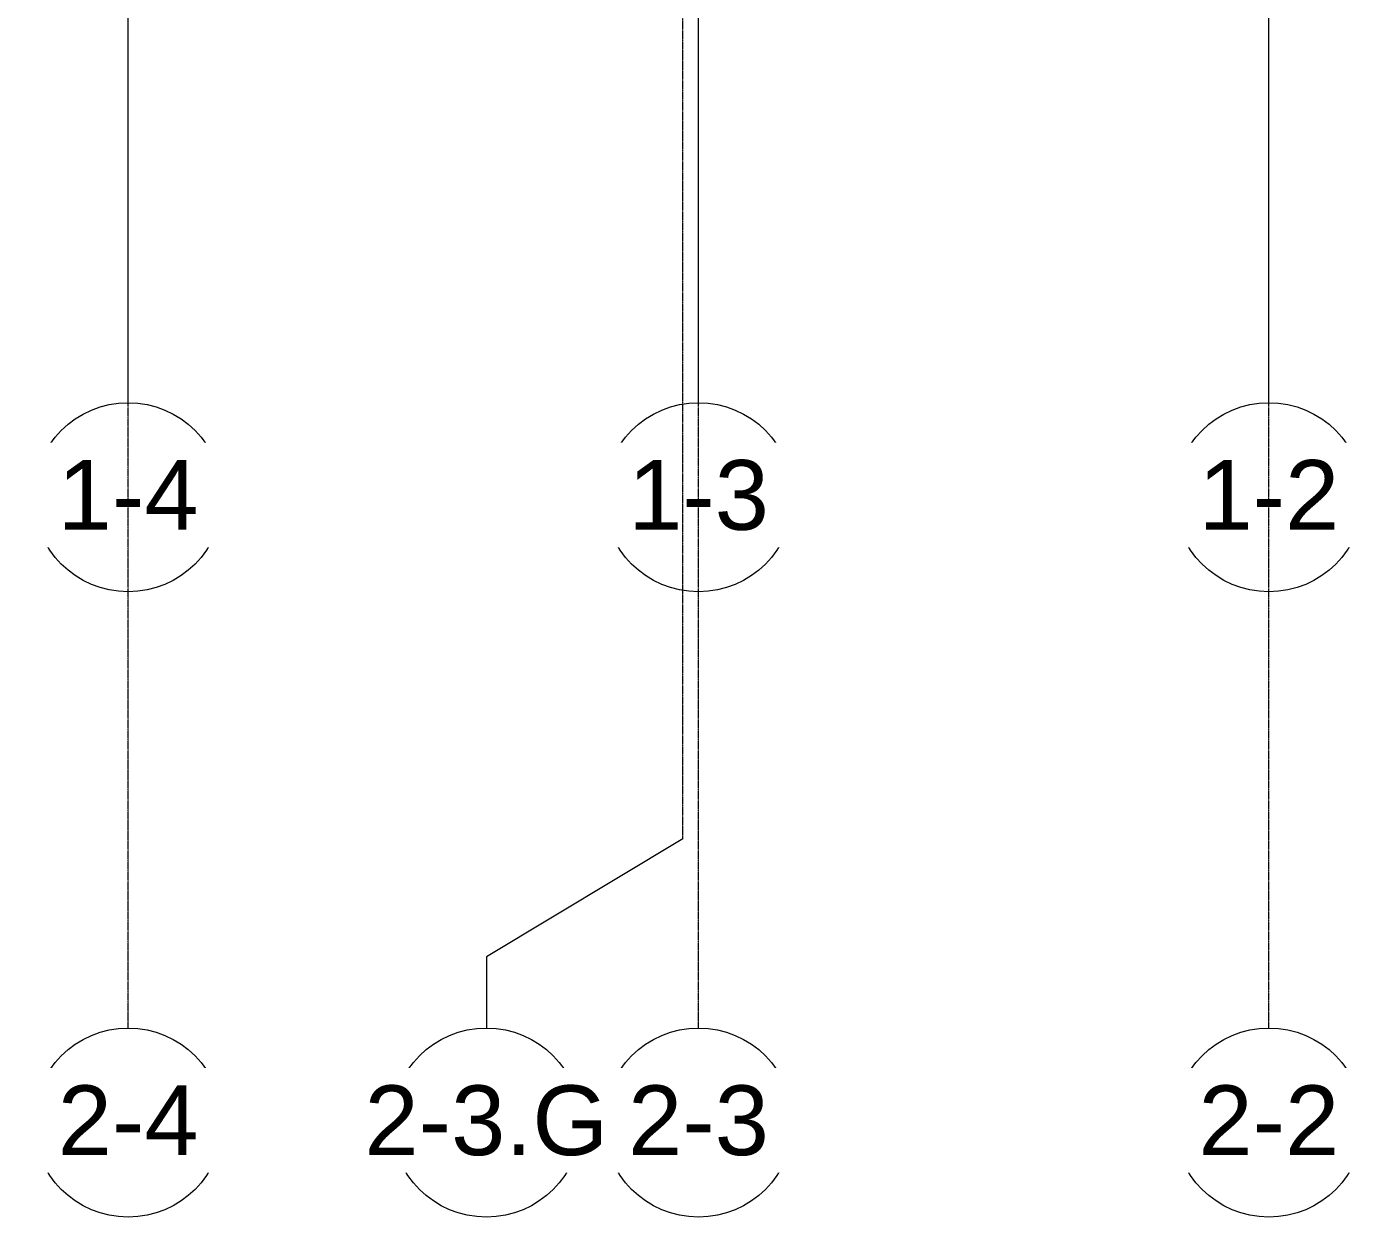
# Model space of a CAD drawing. Header units: inches. Extents: x 21341 to 28276, y -23509 to -20035.
# Drawn here: x 25350 to 26032, y -23509 to -22905 of the extents above; entities that cross this region are included whole.
import ezdxf

# ---------------------------------------------------------------- set-up
doc = ezdxf.new("R2010")
doc.units = ezdxf.units.IN
doc.header["$MEASUREMENT"] = 0
doc.linetypes.add('Grid Line 1_2_', pattern=[0.875, 0.5, -0.125, 0.125, -0.125])
doc.layers.add('S-GRID', color=1, linetype='Continuous', lineweight=9)
doc.layers.add('S-GRID-IDEN', color=1, linetype='Continuous', lineweight=9)
doc.styles.add('Arial', font='arial.ttf', dxfattribs={"height": 35.407186})

# ---------------------------------------------------------------- blocks, each defined once
blk = doc.blocks.new('Grid - Grid Head - Circle-14747-First Floor Plan')
at = {"layer": 'S-GRID-IDEN'}
blk.add_circle((0, 0), 0.25, dxfattribs=at)

msp = doc.modelspace()

# ---------------------------------------------------------------- linework, layer by layer
at = {"layer": 'S-GRID', "linetype": 'Grid Line 1_2_'}
for p, q in [((25401.89, -23095.8), (25401.89, -20550.05)), ((25691.39, -23095.8), (25691.39, -20550.05)), ((25980.89, -23095.8), (25980.89, -20550.05))]:
    msp.add_line(p, q, dxfattribs=at)
at = {"layer": 'S-GRID'}
for p, q in [((25683.39, -23317.24), (25583.7, -23377.17)), ((25583.7, -23377.17), (25583.7, -23413.24))]:
    msp.add_line(p, q, dxfattribs=at)

# ---------------------------------------------------------------- block references
at = {"layer": 'S-GRID-IDEN', "xscale": 191.9999999999999, "yscale": 191.9999999999999, "zscale": 191.9999999999999}
for p in [(25401.89, -23143.8), (25691.39, -23143.8), (25980.89, -23143.8), (25401.89, -23461.24), (25583.7, -23461.24), (25691.39, -23461.24), (25980.89, -23461.24)]:
    msp.add_blockref('Grid - Grid Head - Circle-14747-First Floor Plan', p, dxfattribs=at)

# ---------------------------------------------------------------- next in the draw order: texts
at = {"layer": 'S-GRID-IDEN', "char_height": 35.407, "width": 85.104, "attachment_point": 2, "line_spacing_factor": 0.938532, "style": 'Arial', "bg_fill": 3, "box_fill_scale": 1.25, "bg_fill_color": 0, "bg_fill_transparency": 0}
for s, insert in [('1-4', (25401.88, -23124.93)), ('1-3', (25691.38, -23124.93)), ('1-2', (25980.88, -23124.93)), ('2-4', (25401.88, -23442.37)), ('2-3', (25691.38, -23442.37)), ('2-2', (25980.88, -23442.37))]:
    msp.add_mtext(s, dxfattribs=dict(at, insert=insert))

# ---------------------------------------------------------------- next in the draw order: linework, layer by layer
at = {"layer": 'S-GRID', "linetype": 'Grid Line 1_2_'}
for p, q in [((25401.89, -23413.24), (25401.89, -20902.43)), ((25683.39, -23317.24), (25683.39, -20902.43)), ((25691.39, -23413.24), (25691.39, -20902.43)), ((25980.89, -23413.24), (25980.89, -20902.43))]:
    msp.add_line(p, q, dxfattribs=at)

# ---------------------------------------------------------------- next in the draw order: texts
at = {"layer": 'S-GRID-IDEN', "insert": (25583.69, -23442.37), "char_height": 35.407, "width": 147.312, "attachment_point": 2, "line_spacing_factor": 0.938532, "style": 'Arial', "bg_fill": 3, "box_fill_scale": 1.25, "bg_fill_color": 0, "bg_fill_transparency": 0}
msp.add_mtext('2-3.G', dxfattribs=at)

doc.saveas('drawing.dxf')
